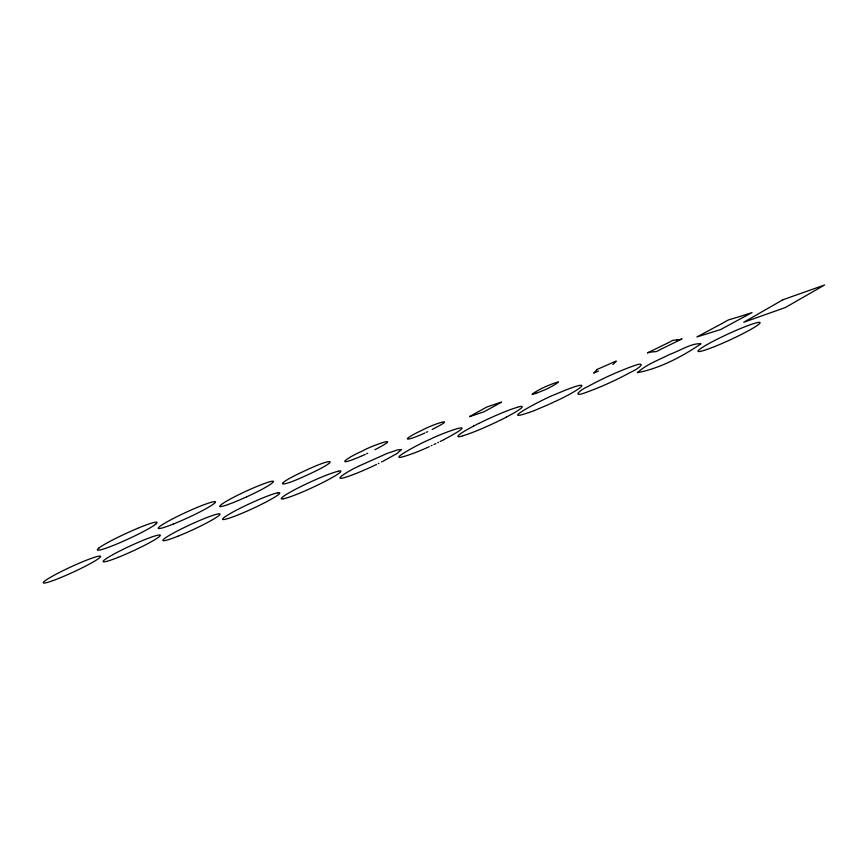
<?xml version="1.0" encoding="UTF-8"?>
<svg xmlns="http://www.w3.org/2000/svg" width="868" height="868" viewBox="0 0 868 868"><rect width="100%" height="100%" fill="white"/><g stroke="black" fill="none" stroke-linecap="round" stroke-linejoin="round"><path stroke-width="1.3" d="M469.653 416.499L486.785 407.027L501.357 402.079M501.4 402.264L484.094 411.747L469.729 416.618M597.043 369.54L597.054 369.518A8.626 0.781 -24.8 0 1 596.772 369.79L593.723 373.088L594.613 372.676A8.626 0.781 -24.8 0 1 595.632 372.242L598.453 371.048M612.916 364.603L612.949 364.56A8.626 0.781 -24.8 0 1 613.199 364.332L616.269 361.077L615.358 361.435A8.626 0.781 -24.8 0 1 614.338 361.88L614.229 361.923M558.46 382.094L558.211 382.3A29.881 2.712 -24.8 0 1 555.075 384.459L553.274 385.544A15.613 1.411 -24.8 0 1 549.053 387.844L548.641 388.05A9.157 0.825 -24.8 0 1 548.131 388.3A7.552 0.684 -24.8 0 1 547.361 388.68L545.082 389.71A29.881 2.712 -24.8 0 1 538.431 392.401L536.044 393.291M721.666 323.677L728.328 319.966L740.447 316.353M721.221 323.927L696.852 336.968L720.548 329.58L752.035 312.578L740.795 316.245M443.776 439.685C486.525 416.987 442.496 432.828 429.476 439.609C418.647 443.83 374.737 467.906 416.673 452.076M541.545 388.528L541.882 388.354A9.157 0.825 -24.8 0 1 542.391 388.104A7.552 0.684 -24.8 0 1 543.162 387.725L545.44 386.694A29.881 2.712 -24.8 0 1 552.091 384.003L554.478 383.113A15.613 1.411 -24.8 0 1 557.788 382.05L557.929 382.039A9.157 0.825 -24.8 0 1 558.091 382.007M443.461 439.848L442.821 440.174M358.462 466.3C344.336 472.908 326.27 485.125 356.097 473.472M358.777 466.138L386.911 453.508L397.273 449.95L401.515 449.548L396.839 453.628L382.821 461.353M432.21 429.443C460.962 414.85 431.45 424.94 423.052 429.736C398.651 441.237 405.399 441.888 424.864 432.98M382.18 461.678L381.54 462.004M442.17 440.499L440.184 441.486M647.626 352.842L664.942 344.357M667.036 343.327L668.176 342.751A21.494 1.953 -24.8 0 0 672.906 340.299L676.812 339.941M681.803 338.997L661.253 349.077A21.494 1.953 -24.8 0 0 656.523 351.54L650.349 352.104A21.494 1.953 -24.8 0 0 647.647 352.82M374.954 449.711C406.061 433.523 371.037 445.892 363.03 450.698C344.987 458.597 333.963 467.852 361.24 456.177M666.711 343.478L665.691 343.988M378.915 463.295L378.253 463.631M438.449 442.344L437.722 442.702M376.495 464.478L374.661 465.346M435.866 443.591L434 444.481M427.566 431.711L426.318 432.307M555.01 401.537C582.33 389.07 598.269 375.909 554.988 394.528C547.502 396.774 490.843 426.253 533.332 410.987M554.207 401.917L549.238 404.217M367.728 453.237L366.6 453.758M373.924 465.693L371.32 466.908M307.142 475.078C341.808 459.215 333.974 456.969 305.265 470.608C272.617 485.527 276.903 489.183 306.545 475.349M432.058 445.382L431.255 445.751M597.032 369.475L613.513 362.227M365.189 454.409L364.614 454.669M370.538 467.266L369.768 467.613M429.259 446.662L428.466 447.02M364.05 454.93L362.911 455.44M368.987 467.971L365.895 469.349M548.402 404.596L534.048 410.705M427.674 447.378L425.667 448.268M362.347 455.689L361.793 455.939M365.113 469.696L362.39 470.868M424.853 448.626L424.051 448.984M423.248 449.331L422.054 449.841M361.62 471.194L356.802 473.179M421.262 450.177L420.101 450.666M419.32 450.991L417.421 451.772M586.193 392.379C601.632 386.781 616.616 379.913 631.047 372.068C640.096 368.075 647.528 360.665 632.902 366.122C617.463 371.721 602.468 378.589 588.048 386.444C579.661 390.058 571.252 398 585.943 392.466M676.866 339.941L679.08 339.724A21.494 1.953 -24.8 0 0 681.781 339.008M532.138 394.419L532.312 394.105A29.881 2.712 -24.8 0 1 535.447 391.945L537.314 390.828A15.613 1.411 -24.8 0 1 541.469 388.56M277.695 492.796A31.487 2.854 -24.8 0 0 240.414 508.127A31.487 2.854 -24.8 0 0 224.703 519.411A31.487 2.854 -24.8 0 0 261.952 504.102A31.487 2.854 -24.8 0 0 277.662 492.818M283.424 498.753A32.409 2.94 -24.8 0 0 321.995 482.944A32.409 2.94 -24.8 0 0 338.618 471.074M338.401 471.281A32.409 2.94 -24.8 0 0 299.829 487.089A32.409 2.94 -24.8 0 0 283.207 498.861M459.834 436.604A35.056 3.179 -24.8 0 1 473.733 426.036M478.897 423.41A35.056 3.179 -24.8 0 1 517.295 407.363M517.567 407.157A32.517 2.951 -24.8 0 1 520.171 406.528M473.592 426.069A32.517 2.951 -24.8 0 1 478.691 423.454M462.611 435.92A32.517 2.951 -24.8 0 1 460.018 436.55M520.355 406.474A35.056 3.179 -24.8 0 1 506.456 417.041M501.292 419.667A35.056 3.179 -24.8 0 1 462.894 435.714M506.586 417.009A32.517 2.951 -24.8 0 1 501.498 419.624M532.431 394.397A9.157 0.825 -24.8 0 0 532.594 394.365L532.768 394.332A15.613 1.411 -24.8 0 0 536.088 393.269M220.125 506.044A29.262 2.647 -24.8 0 1 246.588 490.973A29.262 2.647 -24.8 0 1 273.583 481.588M246.653 496.811A29.262 2.647 -24.8 0 1 219.669 506.25M273.127 481.794A29.262 2.647 -24.8 0 1 246.653 496.865M98.67 548.153A33.049 2.995 -24.8 0 1 137.665 528.341M137.784 528.254A33.049 2.995 -24.8 0 1 155.361 524.391M155.676 524.261A33.049 2.995 -24.8 0 1 117.321 543.802A33.049 2.995 -24.8 0 1 99.071 547.947M637.448 372.643C659.355 368.607 682.172 356.618 701.008 343.847C692.046 342.697 679.481 351.019 669.966 354.296C658.975 359.916 646.573 364.245 637.448 372.643M782.969 299.742L743.746 322.256L785.366 307.522L824.6 284.997L782.969 299.742M714.472 346.625A34.199 3.103 -24.8 0 0 760.053 322.636A34.199 3.103 -24.8 0 0 712.476 341.634A34.199 3.103 -24.8 0 0 714.472 346.625M58.547 578.479A31.487 2.854 -24.8 0 0 100.579 556.366A31.487 2.854 -24.8 0 0 56.832 573.813A31.487 2.854 -24.8 0 0 58.547 578.479M118.265 557.332A31.487 2.854 -24.8 0 0 160.298 535.22A31.487 2.854 -24.8 0 0 116.562 552.677A31.487 2.854 -24.8 0 0 118.265 557.332M177.994 536.185A31.487 2.854 -24.8 0 0 220.027 514.084A31.487 2.854 -24.8 0 0 176.291 531.531A31.487 2.854 -24.8 0 0 177.994 536.185M173.166 524.109A31.487 2.854 -24.8 0 0 215.503 501.91A31.487 2.854 -24.8 0 0 172.048 519.173A31.487 2.854 -24.8 0 0 173.166 524.109"/></g></svg>
